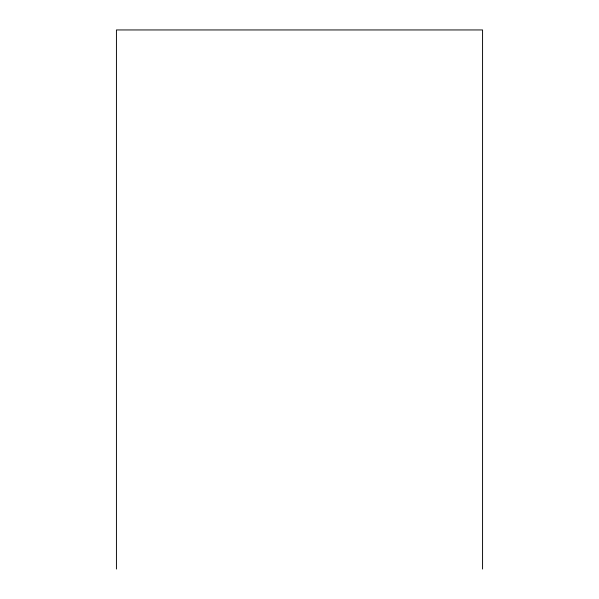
<?xml version="1.0" encoding="UTF-8"?>
<svg xmlns="http://www.w3.org/2000/svg" width="599" height="599" viewBox="0 0 599 599"><rect width="100%" height="100%" fill="white"/><g stroke="black" fill="none" stroke-linecap="round" stroke-linejoin="round"><path stroke-width="0.9" d="M482.569 569.05L482.569 29.95L116.431 29.95L116.431 569.05"/></g></svg>
